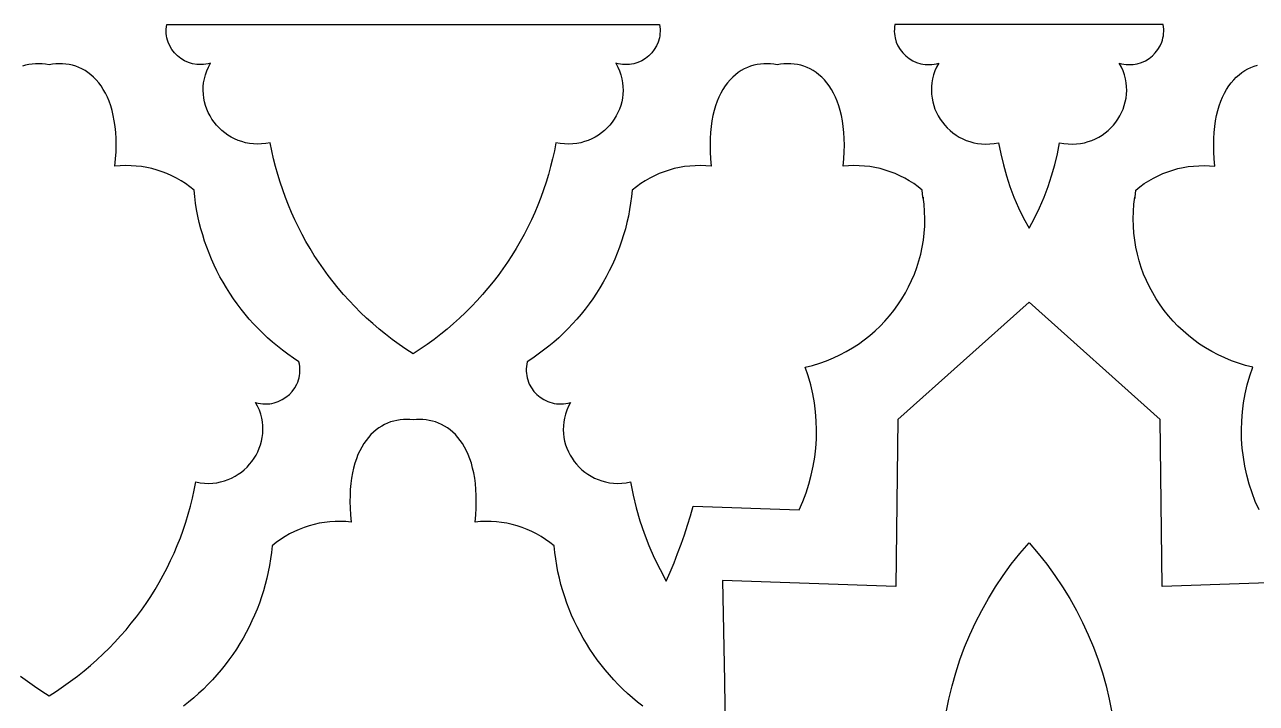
# Model space of a CAD drawing. Extents: x 50 to 3710, y -977 to -877.
# Drawn here: x 1013.4 to 1078.5, y -913 to -877.1 of the extents above; entities that cross this region are included whole.
import ezdxf

# ---------------------------------------------------------------- set-up
doc = ezdxf.new("R2010")
doc.units = 0
doc.layers.add('LAYER_1', color=18, linetype='CONTINUOUS')

msp = doc.modelspace()

# ---------------------------------------------------------------- linework, layer by layer
at = {"layer": 'LAYER_1'}
for points in [[(1033.955, -894.488), (1033.579, -894.241), (1033.21, -893.985), (1032.851, -893.722), (1032.499, -893.451), (1032.156, -893.172), (1031.822, -892.885), (1031.497, -892.591), (1031.18, -892.29), (1030.872, -891.982), (1030.573, -891.667), (1030.283, -891.345), (1030.002, -891.017), (1029.73, -890.682), (1029.468, -890.341), (1029.214, -889.994), (1028.971, -889.641), (1028.736, -889.283), (1028.511, -888.918), (1028.296, -888.548), (1028.09, -888.173), (1027.895, -887.793), (1027.709, -887.408), (1027.533, -887.019), (1027.366, -886.624), (1027.21, -886.225), (1027.065, -885.822), (1026.929, -885.415), (1026.804, -885.004), (1026.689, -884.589), (1026.584, -884.17), (1026.491, -883.748), (1026.407, -883.322), (1026.18, -883.364), (1025.955, -883.389), (1025.735, -883.396), (1025.518, -883.387), (1025.307, -883.362), (1025.101, -883.322), (1024.901, -883.268), (1024.707, -883.2), (1024.52, -883.119), (1024.34, -883.025), (1024.168, -882.92), (1024.005, -882.803), (1023.85, -882.675), (1023.705, -882.538), (1023.569, -882.392), (1023.444, -882.237), (1023.329, -882.074), (1023.226, -881.904), (1023.135, -881.727), (1023.056, -881.544), (1022.99, -881.356), (1022.937, -881.163), (1022.898, -880.966), (1022.874, -880.766), (1022.864, -880.563), (1022.87, -880.358), (1022.891, -880.151), (1022.929, -879.944), (1022.983, -879.736), (1023.055, -879.529), (1023.145, -879.323), (1023.253, -879.119), (1023.13, -879.152), (1023.007, -879.176), (1022.886, -879.191), (1022.766, -879.199), (1022.647, -879.198), (1022.53, -879.19), (1022.301, -879.151), (1022.083, -879.085), (1021.877, -878.992), (1021.685, -878.876), (1021.509, -878.738), (1021.352, -878.58), (1021.215, -878.404), (1021.1, -878.213), (1021.01, -878.007), (1020.975, -877.899), (1020.947, -877.789), (1020.926, -877.676), (1020.913, -877.561), (1020.907, -877.444), (1020.909, -877.325), (1020.92, -877.205), (1020.939, -877.083), (1046.971, -877.083), (1046.99, -877.205), (1047.001, -877.325), (1047.003, -877.444), (1046.997, -877.561), (1046.984, -877.676), (1046.963, -877.789), (1046.9, -878.007), (1046.81, -878.213), (1046.695, -878.404), (1046.558, -878.58), (1046.401, -878.738), (1046.225, -878.876), (1046.033, -878.992), (1045.827, -879.085), (1045.609, -879.151), (1045.496, -879.174), (1045.38, -879.19), (1045.263, -879.198), (1045.144, -879.199), (1045.024, -879.191), (1044.903, -879.176), (1044.78, -879.152), (1044.657, -879.119), (1044.765, -879.323), (1044.855, -879.529), (1044.927, -879.736), (1044.981, -879.944), (1045.019, -880.151), (1045.04, -880.358), (1045.046, -880.563), (1045.036, -880.766), (1045.012, -880.966), (1044.973, -881.163), (1044.92, -881.356), (1044.854, -881.544), (1044.775, -881.727), (1044.684, -881.904), (1044.581, -882.074), (1044.466, -882.237), (1044.341, -882.392), (1044.205, -882.538), (1044.06, -882.675), (1043.905, -882.803), (1043.742, -882.92), (1043.57, -883.025), (1043.39, -883.119), (1043.203, -883.2), (1043.009, -883.268), (1042.809, -883.322), (1042.603, -883.362), (1042.392, -883.387), (1042.175, -883.396), (1041.955, -883.389), (1041.73, -883.364), (1041.503, -883.322), (1041.419, -883.748), (1041.326, -884.17), (1041.221, -884.589), (1041.106, -885.004), (1040.981, -885.415), (1040.845, -885.822), (1040.699, -886.225), (1040.543, -886.624), (1040.377, -887.019), (1040.201, -887.408), (1040.015, -887.793), (1039.82, -888.173), (1039.614, -888.548), (1039.399, -888.918), (1039.174, -889.283), (1038.939, -889.641), (1038.695, -889.994), (1038.442, -890.341), (1038.18, -890.682), (1037.908, -891.017), (1037.627, -891.345), (1037.337, -891.667), (1037.038, -891.982), (1036.73, -892.29), (1036.413, -892.591), (1036.088, -892.885), (1035.754, -893.172), (1035.411, -893.451), (1035.059, -893.722), (1034.7, -893.985), (1034.331, -894.241)], [(1066.491, -887.839), (1066.783, -887.304), (1067.048, -886.759), (1067.285, -886.205), (1067.497, -885.643), (1067.684, -885.074), (1067.847, -884.497), (1067.988, -883.913), (1068.107, -883.322), (1068.334, -883.364), (1068.559, -883.389), (1068.779, -883.396), (1068.995, -883.387), (1069.207, -883.362), (1069.413, -883.322), (1069.613, -883.268), (1069.807, -883.2), (1069.994, -883.119), (1070.174, -883.025), (1070.346, -882.92), (1070.509, -882.803), (1070.664, -882.675), (1070.809, -882.538), (1070.945, -882.392), (1071.07, -882.237), (1071.184, -882.074), (1071.288, -881.904), (1071.379, -881.727), (1071.458, -881.544), (1071.524, -881.356), (1071.577, -881.163), (1071.616, -880.966), (1071.64, -880.766), (1071.65, -880.563), (1071.644, -880.358), (1071.623, -880.151), (1071.585, -879.944), (1071.531, -879.736), (1071.459, -879.529), (1071.369, -879.323), (1071.261, -879.119), (1071.384, -879.152), (1071.507, -879.176), (1071.628, -879.191), (1071.748, -879.199), (1071.867, -879.198), (1071.984, -879.19), (1072.212, -879.151), (1072.431, -879.085), (1072.637, -878.992), (1072.829, -878.876), (1073.005, -878.738), (1073.162, -878.58), (1073.299, -878.404), (1073.414, -878.213), (1073.504, -878.007), (1073.539, -877.899), (1073.567, -877.789), (1073.588, -877.676), (1073.601, -877.561), (1073.607, -877.444), (1073.605, -877.325), (1073.594, -877.205), (1073.575, -877.083), (1066.491, -877.083), (1059.407, -877.083), (1059.388, -877.205), (1059.377, -877.325), (1059.375, -877.444), (1059.38, -877.561), (1059.394, -877.676), (1059.415, -877.789), (1059.478, -878.007), (1059.568, -878.213), (1059.682, -878.404), (1059.819, -878.58), (1059.977, -878.738), (1060.153, -878.876), (1060.345, -878.992), (1060.551, -879.085), (1060.769, -879.151), (1060.882, -879.174), (1060.997, -879.19), (1061.115, -879.198), (1061.233, -879.199), (1061.354, -879.191), (1061.475, -879.176), (1061.597, -879.152), (1061.72, -879.119), (1061.612, -879.323), (1061.523, -879.529), (1061.451, -879.736), (1061.396, -879.944), (1061.359, -880.151), (1061.337, -880.358), (1061.332, -880.563), (1061.342, -880.766), (1061.366, -880.966), (1061.405, -881.163), (1061.458, -881.356), (1061.524, -881.544), (1061.603, -881.727), (1061.694, -881.904), (1061.797, -882.074), (1061.912, -882.237), (1062.037, -882.392), (1062.172, -882.538), (1062.318, -882.675), (1062.473, -882.803), (1062.636, -882.92), (1062.808, -883.025), (1062.988, -883.119), (1063.175, -883.2), (1063.369, -883.268), (1063.569, -883.322), (1063.775, -883.362), (1063.986, -883.387), (1064.202, -883.396), (1064.423, -883.389), (1064.647, -883.364), (1064.875, -883.322), (1064.994, -883.913), (1065.134, -884.497), (1065.298, -885.074), (1065.485, -885.643), (1065.697, -886.205), (1065.934, -886.759), (1066.199, -887.304)], [(1047.33, -906.496), (1047.539, -906.013), (1047.739, -905.525), (1047.93, -905.034), (1048.112, -904.54), (1048.285, -904.042), (1048.449, -903.541), (1048.603, -903.038), (1048.748, -902.531), (1054.341, -902.734), (1054.537, -902.285), (1054.71, -901.829), (1054.86, -901.366), (1054.987, -900.899), (1055.09, -900.427), (1055.169, -899.951), (1055.226, -899.473), (1055.259, -898.993), (1055.268, -898.512), (1055.254, -898.031), (1055.217, -897.55), (1055.155, -897.071), (1055.071, -896.595), (1054.962, -896.122), (1054.83, -895.652), (1054.674, -895.188), (1055.057, -895.091), (1055.432, -894.977), (1055.798, -894.846), (1056.154, -894.7), (1056.5, -894.538), (1056.837, -894.361), (1057.162, -894.17), (1057.478, -893.966), (1057.782, -893.747), (1058.074, -893.516), (1058.355, -893.273), (1058.623, -893.018), (1058.879, -892.751), (1059.122, -892.473), (1059.352, -892.186), (1059.569, -891.888), (1059.771, -891.581), (1059.959, -891.265), (1060.133, -890.941), (1060.291, -890.609), (1060.435, -890.269), (1060.562, -889.923), (1060.674, -889.57), (1060.769, -889.212), (1060.848, -888.848), (1060.909, -888.479), (1060.954, -888.106), (1060.98, -887.729), (1060.988, -887.349), (1060.978, -886.966), (1060.949, -886.581), (1060.902, -886.194), (1060.901, -886.269), (1060.889, -886.202), (1060.849, -885.829), (1060.628, -885.652), (1060.4, -885.488), (1060.165, -885.335), (1059.922, -885.196), (1059.673, -885.069), (1059.419, -884.956), (1059.159, -884.855), (1058.894, -884.768), (1058.625, -884.694), (1058.353, -884.634), (1058.077, -884.588), (1057.799, -884.556), (1057.519, -884.538), (1057.237, -884.534), (1056.955, -884.544), (1056.672, -884.569), (1056.707, -884.181), (1056.728, -883.808), (1056.735, -883.451), (1056.73, -883.109), (1056.711, -882.783), (1056.681, -882.471), (1056.639, -882.174), (1056.585, -881.893), (1056.521, -881.625), (1056.447, -881.373), (1056.363, -881.134), (1056.269, -880.91), (1056.167, -880.7), (1056.056, -880.504), (1055.938, -880.322), (1055.812, -880.154), (1055.679, -879.999), (1055.54, -879.857), (1055.395, -879.729), (1055.245, -879.614), (1055.089, -879.512), (1054.93, -879.423), (1054.766, -879.347), (1054.598, -879.283), (1054.428, -879.232), (1054.255, -879.193), (1054.079, -879.167), (1053.903, -879.152), (1053.725, -879.15), (1053.546, -879.159), (1053.367, -879.18), (1053.189, -879.212), (1053.01, -879.18), (1052.831, -879.159), (1052.653, -879.15), (1052.475, -879.152), (1052.298, -879.167), (1052.123, -879.193), (1051.95, -879.232), (1051.779, -879.283), (1051.612, -879.347), (1051.448, -879.423), (1051.288, -879.512), (1051.133, -879.614), (1050.982, -879.729), (1050.837, -879.857), (1050.698, -879.999), (1050.565, -880.154), (1050.44, -880.322), (1050.321, -880.504), (1050.211, -880.7), (1050.108, -880.91), (1050.015, -881.134), (1049.931, -881.373), (1049.856, -881.625), (1049.792, -881.893), (1049.739, -882.174), (1049.697, -882.471), (1049.666, -882.783), (1049.648, -883.109), (1049.642, -883.451), (1049.65, -883.808), (1049.671, -884.181), (1049.706, -884.569), (1049.423, -884.544), (1049.14, -884.534), (1048.858, -884.538), (1048.578, -884.556), (1048.3, -884.588), (1048.025, -884.634), (1047.752, -884.694), (1047.483, -884.768), (1047.219, -884.855), (1046.959, -884.956), (1046.704, -885.069), (1046.455, -885.196), (1046.213, -885.335), (1045.977, -885.488), (1045.749, -885.652), (1045.529, -885.829), (1045.493, -886.175), (1045.447, -886.519), (1045.391, -886.86), (1045.326, -887.199), (1045.251, -887.535), (1045.166, -887.868), (1045.072, -888.198), (1044.969, -888.524), (1044.857, -888.847), (1044.735, -889.167), (1044.605, -889.482), (1044.466, -889.794), (1044.318, -890.101), (1044.161, -890.404), (1043.996, -890.702), (1043.822, -890.995), (1043.64, -891.284), (1043.45, -891.567), (1043.252, -891.845), (1043.046, -892.118), (1042.832, -892.385), (1042.61, -892.646), (1042.38, -892.902), (1042.143, -893.151), (1041.899, -893.393), (1041.647, -893.629), (1041.388, -893.859), (1041.122, -894.082), (1040.848, -894.297), (1040.568, -894.505), (1040.282, -894.706), (1039.988, -894.9), (1039.96, -895.026), (1039.941, -895.151), (1039.932, -895.274), (1039.931, -895.396), (1039.938, -895.517), (1039.954, -895.634), (1039.977, -895.75), (1040.008, -895.863), (1040.047, -895.972), (1040.092, -896.079), (1040.202, -896.281), (1040.337, -896.466), (1040.494, -896.634), (1040.671, -896.78), (1040.866, -896.904), (1041.076, -897.003), (1041.186, -897.043), (1041.299, -897.075), (1041.415, -897.1), (1041.533, -897.118), (1041.653, -897.128), (1041.775, -897.13), (1041.899, -897.123), (1042.023, -897.108), (1042.149, -897.083), (1042.276, -897.05), (1042.168, -897.254), (1042.078, -897.46), (1042.006, -897.667), (1041.952, -897.874), (1041.914, -898.082), (1041.893, -898.288), (1041.887, -898.493), (1041.897, -898.696), (1041.922, -898.897), (1041.961, -899.094), (1042.013, -899.286), (1042.08, -899.475), (1042.158, -899.657), (1042.25, -899.834), (1042.353, -900.005), (1042.467, -900.167), (1042.592, -900.322), (1042.728, -900.469), (1042.873, -900.606), (1043.028, -900.733), (1043.192, -900.85), (1043.364, -900.956), (1043.543, -901.049), (1043.73, -901.13), (1043.924, -901.199), (1044.124, -901.253), (1044.33, -901.293), (1044.542, -901.318), (1044.758, -901.327), (1044.979, -901.319), (1045.203, -901.295), (1045.431, -901.253), (1045.572, -901.945), (1045.741, -902.628), (1045.938, -903.301), (1046.163, -903.964), (1046.415, -904.616), (1046.693, -905.255), (1046.998, -905.883)]]:
    msp.add_lwpolyline(points, close=True, dxfattribs=at)
for points in [[(1013.224, -911.513), (1013.586, -911.785), (1013.956, -912.048), (1014.335, -912.304), (1014.722, -912.551), (1015.11, -912.304), (1015.489, -912.048), (1015.859, -911.785), (1016.22, -911.513), (1016.573, -911.233), (1016.917, -910.945), (1017.252, -910.649), (1017.578, -910.346), (1017.895, -910.035), (1018.203, -909.718), (1018.501, -909.393), (1018.79, -909.061), (1019.07, -908.723), (1019.34, -908.378), (1019.6, -908.027), (1019.851, -907.669), (1020.092, -907.306), (1020.323, -906.937), (1020.544, -906.562), (1020.756, -906.182), (1020.957, -905.796), (1021.148, -905.405), (1021.329, -905.01), (1021.499, -904.609), (1021.659, -904.204), (1021.808, -903.794), (1021.947, -903.38), (1022.076, -902.962), (1022.193, -902.541), (1022.3, -902.115), (1022.396, -901.686), (1022.48, -901.253), (1022.708, -901.295), (1022.932, -901.319), (1023.153, -901.327), (1023.369, -901.318), (1023.581, -901.293), (1023.787, -901.253), (1023.987, -901.199), (1024.181, -901.13), (1024.368, -901.049), (1024.547, -900.956), (1024.719, -900.85), (1024.883, -900.733), (1025.038, -900.606), (1025.183, -900.469), (1025.319, -900.322), (1025.444, -900.167), (1025.558, -900.005), (1025.661, -899.834), (1025.753, -899.657), (1025.831, -899.475), (1025.898, -899.286), (1025.95, -899.094), (1025.989, -898.897), (1026.014, -898.696), (1026.024, -898.493), (1026.018, -898.288), (1025.997, -898.082), (1025.959, -897.874), (1025.905, -897.667), (1025.833, -897.46), (1025.743, -897.254), (1025.635, -897.05), (1025.762, -897.083), (1025.887, -897.108), (1026.012, -897.123), (1026.136, -897.13), (1026.258, -897.128), (1026.378, -897.118), (1026.496, -897.1), (1026.612, -897.075), (1026.725, -897.043), (1026.835, -897.003), (1027.045, -896.904), (1027.24, -896.78), (1027.417, -896.634), (1027.574, -896.466), (1027.709, -896.281), (1027.819, -896.079), (1027.864, -895.972), (1027.903, -895.863), (1027.934, -895.75), (1027.957, -895.634), (1027.973, -895.517), (1027.98, -895.396), (1027.979, -895.274), (1027.97, -895.151), (1027.951, -895.026), (1027.923, -894.9), (1027.629, -894.706), (1027.343, -894.505), (1027.062, -894.297), (1026.789, -894.082), (1026.523, -893.859), (1026.264, -893.629), (1026.012, -893.393), (1025.768, -893.151), (1025.531, -892.902), (1025.301, -892.646), (1025.079, -892.385), (1024.865, -892.118), (1024.659, -891.845), (1024.461, -891.567), (1024.271, -891.284), (1024.089, -890.995), (1023.915, -890.702), (1023.75, -890.404), (1023.593, -890.101), (1023.445, -889.794), (1023.306, -889.482), (1023.176, -889.167), (1023.054, -888.847), (1022.942, -888.524), (1022.839, -888.198), (1022.745, -887.868), (1022.66, -887.535), (1022.585, -887.199), (1022.52, -886.86), (1022.464, -886.519), (1022.418, -886.175), (1022.382, -885.829), (1022.162, -885.652), (1021.934, -885.488), (1021.698, -885.335), (1021.456, -885.196), (1021.207, -885.069), (1020.952, -884.956), (1020.692, -884.855), (1020.428, -884.768), (1020.159, -884.694), (1019.886, -884.634), (1019.611, -884.588), (1019.333, -884.556), (1019.053, -884.538), (1018.771, -884.534), (1018.488, -884.544), (1018.205, -884.569), (1018.24, -884.181), (1018.261, -883.808), (1018.269, -883.451), (1018.263, -883.109), (1018.245, -882.783), (1018.214, -882.471), (1018.172, -882.174), (1018.119, -881.893), (1018.055, -881.625), (1017.98, -881.373), (1017.896, -881.134), (1017.803, -880.91), (1017.7, -880.7), (1017.59, -880.504), (1017.471, -880.322), (1017.346, -880.154), (1017.213, -879.999), (1017.074, -879.857), (1016.929, -879.729), (1016.778, -879.614), (1016.623, -879.512), (1016.463, -879.423), (1016.299, -879.347), (1016.132, -879.283), (1015.961, -879.232), (1015.788, -879.193), (1015.613, -879.167), (1015.436, -879.152), (1015.258, -879.15), (1015.079, -879.159), (1014.901, -879.18), (1014.722, -879.212), (1014.544, -879.18), (1014.365, -879.159), (1014.186, -879.15), (1014.008, -879.152), (1013.832, -879.167), (1013.656, -879.193), (1013.483, -879.232), (1013.313, -879.283)], [(1013.224, -911.513), (1013.586, -911.785), (1013.956, -912.048), (1014.335, -912.304), (1014.722, -912.551), (1015.11, -912.304), (1015.489, -912.048), (1015.859, -911.785), (1016.22, -911.513), (1016.573, -911.233), (1016.917, -910.945), (1017.252, -910.649), (1017.578, -910.346), (1017.895, -910.035), (1018.203, -909.718), (1018.501, -909.393), (1018.79, -909.061), (1019.07, -908.723), (1019.34, -908.378), (1019.6, -908.027), (1019.851, -907.669), (1020.092, -907.306), (1020.323, -906.937), (1020.544, -906.562), (1020.756, -906.182), (1020.957, -905.796), (1021.148, -905.405), (1021.329, -905.01), (1021.499, -904.609), (1021.659, -904.204), (1021.808, -903.794), (1021.947, -903.38), (1022.076, -902.962), (1022.193, -902.541), (1022.3, -902.115), (1022.396, -901.686), (1022.48, -901.253), (1022.708, -901.295), (1022.932, -901.319), (1023.153, -901.327), (1023.369, -901.318), (1023.581, -901.293), (1023.787, -901.253), (1023.987, -901.199), (1024.181, -901.13), (1024.368, -901.049), (1024.547, -900.956), (1024.719, -900.85), (1024.883, -900.733), (1025.038, -900.606), (1025.183, -900.469), (1025.319, -900.322), (1025.444, -900.167), (1025.558, -900.005), (1025.661, -899.834), (1025.753, -899.657), (1025.831, -899.475), (1025.898, -899.286), (1025.95, -899.094), (1025.989, -898.897), (1026.014, -898.696), (1026.024, -898.493), (1026.018, -898.288), (1025.997, -898.082), (1025.959, -897.874), (1025.905, -897.667), (1025.833, -897.46), (1025.743, -897.254), (1025.635, -897.05), (1025.762, -897.083), (1025.887, -897.108), (1026.012, -897.123), (1026.136, -897.13), (1026.258, -897.128), (1026.378, -897.118), (1026.496, -897.1), (1026.612, -897.075), (1026.725, -897.043), (1026.835, -897.003), (1027.045, -896.904), (1027.24, -896.78), (1027.417, -896.634), (1027.574, -896.466), (1027.709, -896.281), (1027.819, -896.079), (1027.864, -895.972), (1027.903, -895.863), (1027.934, -895.75), (1027.957, -895.634), (1027.973, -895.517), (1027.98, -895.396), (1027.979, -895.274), (1027.97, -895.151), (1027.951, -895.026), (1027.923, -894.9), (1027.629, -894.706), (1027.343, -894.505), (1027.062, -894.297), (1026.789, -894.082), (1026.523, -893.859), (1026.264, -893.629), (1026.012, -893.393), (1025.768, -893.151), (1025.531, -892.902), (1025.301, -892.646), (1025.079, -892.385), (1024.865, -892.118), (1024.659, -891.845), (1024.461, -891.567), (1024.271, -891.284), (1024.089, -890.995), (1023.915, -890.702), (1023.75, -890.404), (1023.593, -890.101), (1023.445, -889.794), (1023.306, -889.482), (1023.176, -889.167), (1023.054, -888.847), (1022.942, -888.524), (1022.839, -888.198), (1022.745, -887.868), (1022.66, -887.535), (1022.585, -887.199), (1022.52, -886.86), (1022.464, -886.519), (1022.418, -886.175), (1022.382, -885.829), (1022.162, -885.652), (1021.934, -885.488), (1021.698, -885.335), (1021.456, -885.196), (1021.207, -885.069), (1020.952, -884.956), (1020.692, -884.855), (1020.428, -884.768), (1020.159, -884.694), (1019.886, -884.634), (1019.611, -884.588), (1019.333, -884.556), (1019.053, -884.538), (1018.771, -884.534), (1018.488, -884.544), (1018.205, -884.569), (1018.24, -884.181), (1018.261, -883.808), (1018.269, -883.451), (1018.263, -883.109), (1018.245, -882.783), (1018.214, -882.471), (1018.172, -882.174), (1018.119, -881.893), (1018.055, -881.625), (1017.98, -881.373), (1017.896, -881.134), (1017.803, -880.91), (1017.7, -880.7), (1017.59, -880.504), (1017.471, -880.322), (1017.346, -880.154), (1017.213, -879.999), (1017.074, -879.857), (1016.929, -879.729), (1016.778, -879.614), (1016.623, -879.512), (1016.463, -879.423), (1016.299, -879.347), (1016.132, -879.283), (1015.961, -879.232), (1015.788, -879.193), (1015.613, -879.167), (1015.436, -879.152), (1015.258, -879.15), (1015.079, -879.159), (1014.901, -879.18), (1014.722, -879.212), (1014.544, -879.18), (1014.365, -879.159), (1014.186, -879.15), (1014.008, -879.152), (1013.832, -879.167), (1013.656, -879.193), (1013.483, -879.232), (1013.313, -879.283)], [(1078.641, -902.734), (1078.445, -902.285), (1078.272, -901.829), (1078.122, -901.366), (1077.995, -900.899), (1077.892, -900.427), (1077.812, -899.951), (1077.756, -899.473), (1077.723, -898.993), (1077.713, -898.512), (1077.728, -898.031), (1077.765, -897.55), (1077.826, -897.071), (1077.911, -896.595), (1078.02, -896.122), (1078.152, -895.652), (1078.308, -895.188), (1077.924, -895.091), (1077.55, -894.977), (1077.184, -894.846), (1076.828, -894.7), (1076.482, -894.538), (1076.145, -894.361), (1075.819, -894.17), (1075.504, -893.966), (1075.2, -893.747), (1074.908, -893.516), (1074.627, -893.273), (1074.358, -893.018), (1074.102, -892.751), (1073.859, -892.473), (1073.629, -892.186), (1073.413, -891.888), (1073.211, -891.581), (1073.023, -891.265), (1072.849, -890.941), (1072.69, -890.609), (1072.547, -890.269), (1072.419, -889.923), (1072.308, -889.57), (1072.213, -889.212), (1072.134, -888.848), (1072.072, -888.479), (1072.028, -888.106), (1072.002, -887.729), (1071.993, -887.349), (1072.003, -886.966), (1072.032, -886.581), (1072.08, -886.194), (1072.081, -886.269), (1072.093, -886.202), (1072.133, -885.829), (1072.353, -885.652), (1072.582, -885.488), (1072.817, -885.335), (1073.06, -885.196), (1073.309, -885.069), (1073.563, -884.956), (1073.823, -884.855), (1074.088, -884.768), (1074.356, -884.694), (1074.629, -884.634), (1074.904, -884.588), (1075.183, -884.556), (1075.463, -884.538), (1075.744, -884.534), (1076.027, -884.544), (1076.31, -884.569), (1076.275, -884.181), (1076.254, -883.808), (1076.246, -883.451), (1076.252, -883.109), (1076.27, -882.783), (1076.301, -882.471), (1076.343, -882.174), (1076.397, -881.893), (1076.461, -881.625), (1076.535, -881.373), (1076.619, -881.134), (1076.713, -880.91), (1076.815, -880.7), (1076.925, -880.504), (1077.044, -880.322), (1077.17, -880.154), (1077.302, -879.999), (1077.441, -879.857), (1077.586, -879.729), (1077.737, -879.614), (1077.892, -879.512), (1078.052, -879.423), (1078.216, -879.347), (1078.384, -879.283), (1078.554, -879.232)], [(1082.686, -906.458), (1073.522, -906.773), (1073.416, -897.954), (1066.491, -891.76), (1059.566, -897.954), (1059.46, -906.773), (1050.296, -906.458), (1050.357, -909.122), (1050.405, -911.786), (1050.439, -914.45)], [(1046.085, -913.101), (1045.812, -912.886), (1045.546, -912.663), (1045.287, -912.433), (1045.035, -912.197), (1044.79, -911.954), (1044.553, -911.705), (1044.324, -911.45), (1044.102, -911.189), (1043.888, -910.922), (1043.682, -910.649), (1043.483, -910.371), (1043.293, -910.088), (1043.111, -909.799), (1042.938, -909.506), (1042.773, -909.207), (1042.616, -908.905), (1042.468, -908.597), (1042.329, -908.286), (1042.198, -907.971), (1042.077, -907.651), (1041.964, -907.328), (1041.861, -907.002), (1041.767, -906.672), (1041.683, -906.339), (1041.608, -906.003), (1041.542, -905.664), (1041.487, -905.323), (1041.441, -904.979), (1041.405, -904.633), (1041.184, -904.456), (1040.956, -904.291), (1040.721, -904.139), (1040.478, -904), (1040.229, -903.873), (1039.975, -903.76), (1039.715, -903.659), (1039.45, -903.572), (1039.181, -903.498), (1038.909, -903.438), (1038.633, -903.392), (1038.355, -903.36), (1038.075, -903.341), (1037.793, -903.338), (1037.511, -903.348), (1037.228, -903.373), (1037.262, -902.999), (1037.283, -902.639), (1037.291, -902.294), (1037.287, -901.963), (1037.272, -901.646), (1037.245, -901.343), (1037.207, -901.053), (1037.158, -900.778), (1037.099, -900.516), (1037.031, -900.268), (1036.954, -900.033), (1036.868, -899.811), (1036.773, -899.603), (1036.67, -899.407), (1036.56, -899.225), (1036.443, -899.055), (1036.319, -898.898), (1036.189, -898.753), (1036.053, -898.621), (1035.912, -898.501), (1035.766, -898.394), (1035.615, -898.298), (1035.461, -898.215), (1035.302, -898.143), (1035.141, -898.083), (1034.976, -898.034), (1034.81, -897.997), (1034.641, -897.971), (1034.471, -897.957), (1034.299, -897.953), (1034.127, -897.961), (1033.955, -897.979), (1033.783, -897.961), (1033.611, -897.953), (1033.44, -897.957), (1033.269, -897.971), (1033.101, -897.997), (1032.934, -898.034), (1032.769, -898.083), (1032.608, -898.143), (1032.449, -898.215), (1032.295, -898.298), (1032.144, -898.394), (1031.998, -898.501), (1031.857, -898.621), (1031.721, -898.753), (1031.591, -898.898), (1031.467, -899.055), (1031.35, -899.225), (1031.24, -899.407), (1031.137, -899.603), (1031.043, -899.811), (1030.956, -900.033), (1030.879, -900.268), (1030.811, -900.516), (1030.752, -900.778), (1030.704, -901.053), (1030.666, -901.343), (1030.639, -901.646), (1030.623, -901.963), (1030.619, -902.294), (1030.627, -902.639), (1030.648, -902.999), (1030.682, -903.373), (1030.399, -903.348), (1030.117, -903.338), (1029.835, -903.341), (1029.555, -903.36), (1029.277, -903.392), (1029.001, -903.438), (1028.729, -903.498), (1028.46, -903.572), (1028.195, -903.659), (1027.936, -903.76), (1027.681, -903.873), (1027.432, -904), (1027.19, -904.139), (1026.954, -904.291), (1026.726, -904.456), (1026.505, -904.633), (1026.47, -904.979), (1026.424, -905.323), (1026.368, -905.664), (1026.303, -906.003), (1026.227, -906.339), (1026.143, -906.672), (1026.049, -907.002), (1025.946, -907.328), (1025.833, -907.651), (1025.712, -907.971), (1025.582, -908.286), (1025.442, -908.597), (1025.294, -908.905), (1025.138, -909.207), (1024.972, -909.506), (1024.799, -909.799), (1024.617, -910.088), (1024.427, -910.371), (1024.229, -910.649), (1024.022, -910.922), (1023.808, -911.189), (1023.586, -911.45), (1023.357, -911.705), (1023.12, -911.954), (1022.875, -912.197), (1022.624, -912.433), (1022.365, -912.663), (1022.098, -912.886), (1021.825, -913.101)], [(1062.112, -913.432), (1062.254, -912.729), (1062.423, -912.033), (1062.618, -911.344), (1062.84, -910.663), (1063.088, -909.992), (1063.363, -909.331), (1063.664, -908.68), (1063.991, -908.04), (1064.344, -907.411), (1064.722, -906.796), (1065.127, -906.194), (1065.556, -905.605), (1066.011, -905.031), (1066.491, -904.473), (1066.971, -905.031), (1067.426, -905.605), (1067.855, -906.194), (1068.259, -906.796), (1068.638, -907.411), (1068.991, -908.04), (1069.318, -908.68), (1069.619, -909.331), (1069.893, -909.992), (1070.142, -910.663), (1070.364, -911.344), (1070.559, -912.033), (1070.728, -912.729), (1070.869, -913.432)]]:
    msp.add_lwpolyline(points, dxfattribs=at)

doc.saveas('drawing.dxf')
